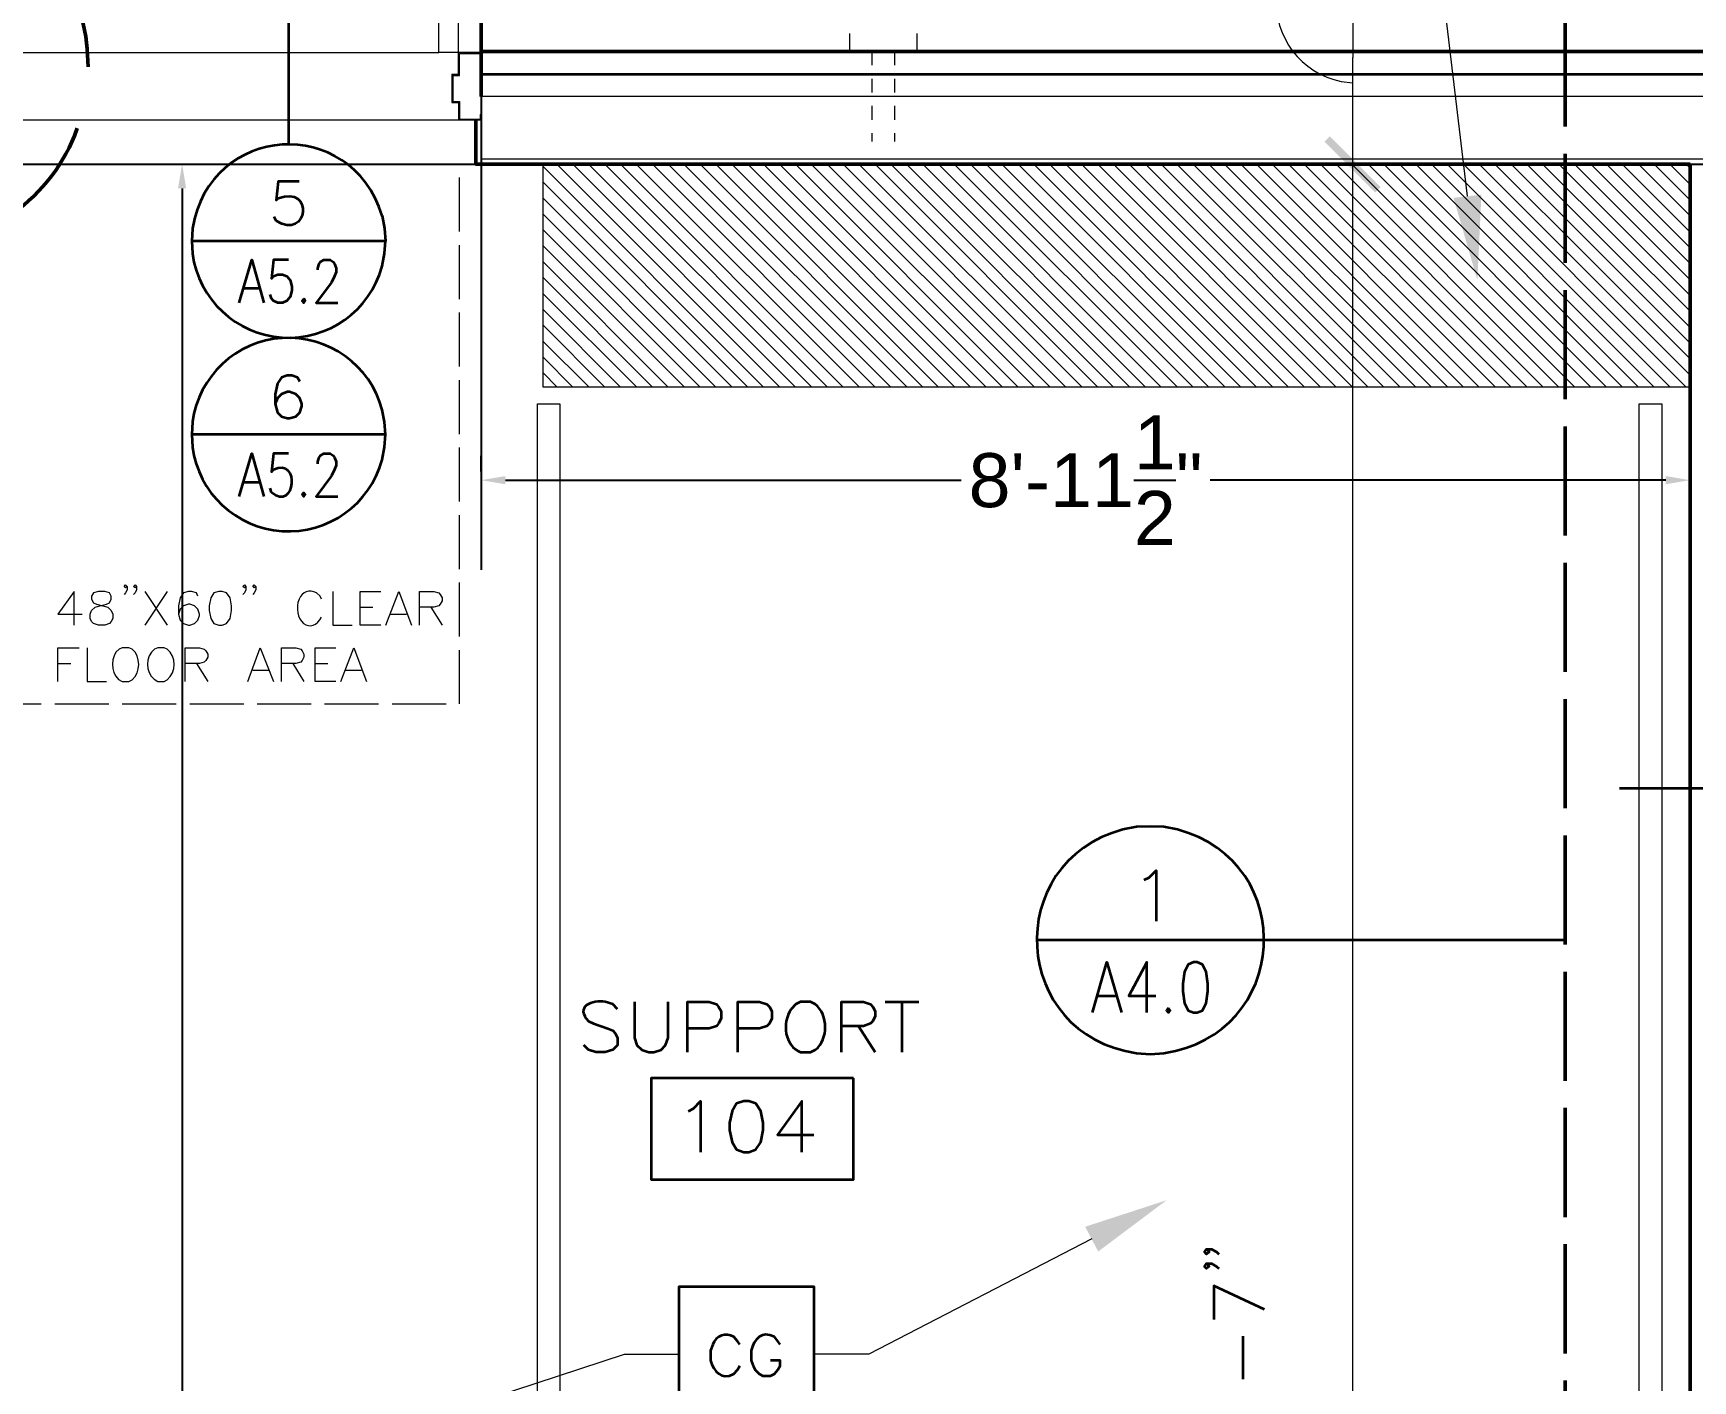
# Model space of a CAD drawing. Header units: inches. Extents: x 5 to 516, y -193 to 129.
# Drawn here: x 49.55 to 61.85, y 73.57 to 83.56 of the extents above; entities that cross this region are included whole.
import ezdxf

# ---------------------------------------------------------------- set-up
doc = ezdxf.new("R2010")
doc.units = ezdxf.units.IN
doc.header["$MEASUREMENT"] = 0
doc.linetypes.add('PDF_IMPORT', pattern=[1, 0.8, -0.2])
for name, color, linetype in [('Highlight', 210, 'Continuous'), ('PDF_Geometry', 7, 'Continuous'), ('PDF_Solid Fills', 7, 'Continuous')]:
    doc.layers.add(name, color=color, linetype=linetype)
doc.styles.get("Standard").update_dxf_attribs({"font": 'arial.ttf'})
doc.dimstyles.get("Standard").update_dxf_attribs({"dimtxt": 0.4, "dimasz": 0.18, "dimexe": 0.18, "dimexo": 0.0625, "dimgap": 0.09, "dimtad": 0, "dimtih": 1, "dimtoh": 1, "dimdec": 4, "dimlfac": 12, "dimzin": 0, "dimdsep": 46, "dimlunit": 4, "dimtxsty": 'Standard', "dimcen": 0.09, "dimadec": 3, "dimazin": 0, "dimtfac": 1, "dimtdec": 4, "dimtofl": 0, "dimtmove": 0, "dimatfit": 3, "dimfxl": 1, "dimtolj": 1, "dimtzin": 0, "dimarcsym": 0})

# ---------------------------------------------------------------- blocks, each defined once
blk = doc.blocks.new('*D49')
at = {"layer": 'Defpoints', "color": 0, "transparency": 16777216}
for p in [(42.747, 82.588), (50.654, 82.588), (43.12, 59.168)]:
    blk.add_point(p, dxfattribs=at)
at = {"layer": 'Highlight', "color": 0, "lineweight": -2, "transparency": 16777216}
for p, q in [((42.809, 82.588), (50.834, 82.588)), ((50.654, 82.408), (50.654, 71.443)), ((50.654, 59.348), (50.654, 70.312)), ((43.183, 59.168), (50.834, 59.168))]:
    blk.add_line(p, q, dxfattribs=at)
at = {"layer": 'Highlight', "color": 0, "transparency": 16777216}
for points in [[(50.624, 82.408), (50.684, 82.408), (50.654, 82.588)], [(50.624, 59.348), (50.684, 59.348), (50.654, 59.168)]]:
    blk.add_solid(points, dxfattribs=at)
at = {"layer": 'Highlight', "color": 0, "transparency": 16777216, "insert": (50.654, 70.878), "char_height": 0.4, "attachment_point": 5}
blk.add_mtext('\\A1;23\'-5{\\H1x;\\S1/16;}"', dxfattribs=at)
blk = doc.blocks.new('*D52')
at = {"layer": 'Defpoints', "color": 0, "transparency": 16777216}
for p in [(52.87, 80.246), (61.83, 80.246), (61.83, 80.246)]:
    blk.add_point(p, dxfattribs=at)
at = {"layer": 'Highlight', "color": 0, "lineweight": -2, "transparency": 16777216}
for p, q in [((52.87, 80.309), (52.87, 80.426)), ((61.83, 80.309), (61.83, 80.426)), ((53.05, 80.246), (56.427, 80.246)), ((61.65, 80.246), (58.273, 80.246))]:
    blk.add_line(p, q, dxfattribs=at)
at = {"layer": 'Highlight', "color": 0, "transparency": 16777216}
for points in [[(53.05, 80.276), (53.05, 80.216), (52.87, 80.246)], [(61.65, 80.276), (61.65, 80.216), (61.83, 80.246)]]:
    blk.add_solid(points, dxfattribs=at)
at = {"layer": 'Highlight', "color": 0, "transparency": 16777216, "insert": (57.35, 80.246), "char_height": 0.4, "attachment_point": 5}
blk.add_mtext('\\A1;8\'-11{\\H1x;\\S1/2;}"', dxfattribs=at)

msp = doc.modelspace()

# ---------------------------------------------------------------- linework, layer by layer
at = {"layer": 'Highlight'}
for p, q in [((52.8702969, 83.3086963), (52.8702969, 79.5824292)), ((27.0369615, 82.5876717), (132.0996854, 82.5876717))]:
    msp.add_line(p, q, dxfattribs=at)
at = {"layer": 'PDF_Geometry', "lineweight": 15}
for points in [[(52.8702969, 83.4143421), (52.7036302, 83.4143421), (52.7036302, 87.4143424), (52.5569635, 87.4143424)], [(52.5569695, 83.4143421), (52.5569695, 87.4143424)], [(60.1803018, 82.3510078), (59.6303018, 86.9643416), (60.5903018, 86.9643416)], [(59.330299, 83.7543418), (59.330299, 83.3776751)], [(55.6003047, 83.5543432), (55.6003047, 83.4210098)], [(56.1003047, 83.5543432), (56.1003047, 83.4210098)], [(48.5436299, 83.4076754), (48.5436299, 83.3710087), (48.5369632, 83.3710087), (48.5369632, 83.4143421), (48.7036299, 83.4143421), (52.5569636, 83.4143421)], [(52.7036302, 83.4143421), (52.5569635, 83.4143421)], [(52.7036302, 83.2543418), (52.7036302, 83.4143418)], [(52.7103034, 83.2443388), (52.7103034, 83.4076721)], [(52.7103039, 83.4076689), (52.8636373, 83.4076689), (52.8636373, 83.3710022), (52.8703039, 83.3710022), (52.8703039, 83.4143355)], [(59.330299, 82.9610068), (59.330299, 83.3776735)], [(52.6536356, 83.2543418), (52.7036356, 83.2543418)], [(52.6536356, 83.2543401), (52.6536356, 83.0443401), (52.7036356, 83.0443401)], [(52.660302, 83.2443399), (52.660302, 83.0510065), (52.710302, 83.0510065)], [(52.660302, 83.2443388), (52.710302, 83.2443388)], [(52.7036302, 83.0443401), (52.7036302, 82.9143401)], [(52.7103034, 83.0510065), (52.7103034, 82.9210065)], [(52.8636302, 82.954342), (52.8702969, 82.954342), (52.8702969, 82.914342), (52.7036302, 82.914342), (48.7036299, 82.914342), (48.5369632, 82.914342)], [(52.7103034, 82.9210084), (52.8636367, 82.9210084)], [(52.8636373, 82.9543404), (52.8636373, 82.9210071)], [(59.330299, 65.0043403), (59.330299, 82.5876751), (59.330299, 82.9610084)], [(59.580299, 82.5876751), (59.7036324, 82.5876751)], [(57.3969696, 74.6243362), (55.7436361, 73.7710028), (55.3369693, 73.7710028)], [(52.1336364, 73.1810038), (53.9336366, 73.7710039), (54.3369699, 73.7710039)]]:
    msp.add_lwpolyline(points, dxfattribs=at)
at = {"layer": 'PDF_Geometry', "lineweight": 35}
for points in [[(51.4436339, 84.274341), (51.4436339, 82.734341)], [(52.8702969, 83.2543418), (84.1202994, 83.2543418)], [(51.5203008, 82.4576702), (51.3669675, 82.4576702), (51.3503008, 82.3210035), (51.3669675, 82.3343368)], [(52.1369686, 82.2043411), (52.1536353, 82.1110078), (52.160302, 82.0176745), (50.7269686, 82.0176745)], [(51.3503008, 82.1676701), (51.3369675, 82.1976701)], [(51.0769686, 81.5610026), (51.1703019, 81.8776693), (51.2603019, 81.5610026)], [(51.4436339, 81.8776734), (51.3303006, 81.8776734), (51.3169672, 81.7410067), (51.3303006, 81.7576734), (51.3636339, 81.7710067), (51.3969672, 81.7710067), (51.4303006, 81.7576734), (51.4536339, 81.7276734), (51.4669672, 81.6810067), (51.4669672, 81.6510067), (51.4536339, 81.60434), (51.4303006, 81.57434), (51.3969672, 81.5610067), (51.3636339, 81.5610067), (51.3303006, 81.57434), (51.3169672, 81.5910067), (51.3069672, 81.6210067)], [(51.6603019, 81.804343), (51.6603019, 81.8176763), (51.6703019, 81.8476763), (51.6803019, 81.864343), (51.7036353, 81.8776764), (51.7503019, 81.8776764), (51.7736353, 81.864343), (51.7836353, 81.8476763), (51.7969686, 81.8176763), (51.7969686, 81.7876763), (51.7836353, 81.7576763), (51.7603019, 81.7110097), (51.6469686, 81.5610097), (51.8069686, 81.5610097)], [(51.1136371, 81.6676717), (51.2269705, 81.6676717)], [(51.5269672, 80.9776692), (51.5103006, 81.0076692), (51.4669672, 81.0210026), (51.4336339, 81.0210026), (51.3903006, 81.0076692), (51.3603006, 80.9610026), (51.3436339, 80.8843359), (51.3436339, 80.8110025), (51.3603006, 80.7476692), (51.3903006, 80.7176692), (51.4336339, 80.7043359), (51.4503006, 80.7043359), (51.4969672, 80.7176692), (51.5269672, 80.7476692), (51.5403006, 80.7943359), (51.5403006, 80.8110025), (51.5269672, 80.8543359), (51.4969672, 80.8843359), (51.4503006, 80.9010026), (51.4336339, 80.9010026), (51.3903006, 80.8843359), (51.3603006, 80.8543359), (51.3436339, 80.8110025)], [(51.0769686, 80.1243366), (51.1703019, 80.4443367), (51.2603019, 80.1243366)], [(51.4436339, 80.4443372), (51.3303006, 80.4443372), (51.3169672, 80.3076705), (51.3303006, 80.3243372)], [(51.6603019, 80.3676703), (51.6603019, 80.3843369), (51.6703019, 80.4143369), (51.6803019, 80.4276703), (51.7036353, 80.4443369), (51.7503019, 80.4443369), (51.7736353, 80.4276703), (51.7836353, 80.4143369), (51.7969686, 80.3843369), (51.7969686, 80.3543369), (51.7836353, 80.3243369), (51.7603019, 80.2776703), (51.6469686, 80.1243369), (51.8069686, 80.1243369)], [(51.1136371, 80.2310058), (51.2269705, 80.2310058)], [(51.3169672, 80.1543372), (51.3069672, 80.1876705)], [(61.3069702, 77.9643362), (62.9769703, 77.9643362)], [(58.0302989, 77.6576709), (57.9302989, 77.6776709), (57.8302989, 77.6810042), (57.7269656, 77.6776709), (57.6269656, 77.6576709)], [(57.7836341, 77.2843367), (57.8203008, 77.3010034), (57.8736341, 77.3543367), (57.8736341, 76.97767)], [(58.6736353, 76.8376746), (56.9869684, 76.8376746)], [(60.9036363, 76.8376746), (58.6736362, 76.8376746)], [(57.4002994, 76.301006), (57.5069661, 76.6743393), (57.6169661, 76.301006)], [(57.8036333, 76.3010044), (57.8036333, 76.6743377), (57.6703, 76.4243377), (57.8703, 76.4243377)], [(57.4402978, 76.4243377), (57.5736311, 76.4243377)], [(53.8802999, 76.3276716), (53.8469666, 76.3643382), (53.7902999, 76.3810049)], [(54.0069682, 76.3810027), (54.0069682, 76.114336), (54.0236349, 76.0610027), (54.0603016, 76.024336), (54.1136349, 76.0076694), (54.1503016, 76.0076694), (54.2036349, 76.024336), (54.2369683, 76.0610027), (54.2569683, 76.114336), (54.2569683, 76.3810027)], [(54.4002992, 76.007671), (54.4002992, 76.3810044), (54.5602992, 76.3810044), (54.6136325, 76.3643377), (54.6302992, 76.3443377), (54.6502992, 76.3110044), (54.6502992, 76.257671), (54.6302992, 76.2210043), (54.6136325, 76.2010043), (54.5602992, 76.1843377), (54.4002992, 76.1843377)], [(54.7736309, 76.007671), (54.7736309, 76.3810044), (54.9336309, 76.3810044), (54.9869643, 76.3643377), (55.0069643, 76.3443377), (55.0236309, 76.3110044), (55.0236309, 76.257671), (55.0069643, 76.2210043), (54.9869643, 76.2010043), (54.9336309, 76.1843377), (54.7736309, 76.1843377)], [(55.3469692, 76.3643361), (55.3103025, 76.3810027), (55.2369692, 76.3810027), (55.2036358, 76.3643361), (55.1669692, 76.3276694)], [(55.5403003, 76.007671), (55.5403003, 76.3810044), (55.7036337, 76.3810044), (55.756967, 76.3643377), (55.7736337, 76.3443377), (55.7903004, 76.3110044), (55.7903004, 76.2743377), (55.7736337, 76.237671), (55.756967, 76.2210043), (55.7036337, 76.2010043), (55.5403003, 76.2010043)], [(55.8636375, 76.3810027), (56.1136375, 76.3810027)], [(55.9869692, 76.3810027), (55.9869692, 76.0076694)], [(53.6669666, 76.2376716), (53.7036333, 76.2210049), (53.8102999, 76.1843382), (53.8469666, 76.1676716), (53.8636333, 76.1476716), (53.8802999, 76.1143382), (53.8802999, 76.0610049), (53.8469666, 76.0243382), (53.7902999, 76.0076715), (53.7202999, 76.0076715), (53.6669666, 76.0243382), (53.6302999, 76.0610049)], [(55.6669687, 76.2010033), (55.790302, 76.0076699)], [(55.2369692, 76.0076694), (55.3103025, 76.0076694), (55.3469692, 76.024336)], [(57.7269656, 76.0010041), (57.8302989, 75.9943373), (57.9302989, 76.0010041)], [(54.4069656, 75.5710051), (54.4436322, 75.5910051), (54.4969656, 75.6443385), (54.4969656, 75.2676718)], [(55.2469654, 75.2676688), (55.2469654, 75.6443355), (55.0669653, 75.3943354), (55.3369654, 75.3943354)], [(58.2469656, 74.5476693), (58.2669656, 74.5276693), (58.2469656, 74.5110026), (58.2302989, 74.5276693), (58.2469656, 74.5476693), (58.2836323, 74.5476693), (58.3202989, 74.5276693), (58.3369656, 74.5110026)], [(58.2469656, 74.4410069), (58.2669656, 74.4210069), (58.2469656, 74.4043402), (58.2302989, 74.4210069), (58.2469656, 74.4410069), (58.2836323, 74.4410069), (58.3202989, 74.4210069), (58.3369656, 74.4043402)], [(58.6769651, 74.1010072), (58.3002984, 74.2776738), (58.3002984, 74.0276738)], [(54.5869637, 73.8410042), (54.570297, 73.7976708), (54.570297, 73.7243375)], [(54.7869637, 73.8410042), (54.770297, 73.8676708), (54.7436304, 73.8976708)], [(55.0869651, 73.8410042), (55.0702984, 73.8676708), (55.0436317, 73.8976708)], [(58.5169716, 73.5843377), (58.5169716, 73.9043378)], [(54.7436304, 73.6243375), (54.770297, 73.6543375), (54.7869637, 73.6843375)], [(54.8702984, 73.7976708), (54.8702984, 73.7243375), (54.8869651, 73.6843375), (54.9002984, 73.6543375), (54.9302984, 73.6243375), (54.9569651, 73.6110041), (55.0136317, 73.6110041), (55.0436317, 73.6243375), (55.0702984, 73.6543375), (55.0869651, 73.6843375), (55.0869651, 73.7243375), (55.0136317, 73.7243375)]]:
    msp.add_lwpolyline(points, dxfattribs=at)
at = {"layer": 'PDF_Geometry', "lineweight": 15}
msp.add_lwpolyline([(58.7769678, 83.9176719), (58.7636345, 83.8310052, 0.3782143158), (59.2436345, 83.2010052), (59.3303012, 83.1910052)], format="xyb", dxfattribs=at)
at = {"layer": 'PDF_Geometry', "lineweight": 50}
for points in [[(52.8702969, 83.0876751), (52.8702969, 83.7543418), (84.1202994, 83.7543418), (84.1202994, 83.0876751)], [(49.9569666, 83.3076729), (49.9502999, 83.4410063)], [(52.8702969, 83.4210085), (84.1202994, 83.4210085)], [(52.8302985, 82.914342), (52.8302985, 82.5876753), (61.8302992, 82.5876753)], [(49.8569666, 82.7976759), (49.8769666, 82.8543426)], [(61.8302992, 64.627672), (61.8302992, 82.5876734)]]:
    msp.add_lwpolyline(points, dxfattribs=at)
at = {"layer": 'PDF_Geometry', "linetype": 'PDF_IMPORT', "lineweight": 50, "ltscale": 1.01}
msp.add_lwpolyline([(60.9036363, 83.6743383), (60.9036363, 64.5110029)], dxfattribs=at)
at = {"layer": 'PDF_Geometry', "linetype": 'PDF_IMPORT', "lineweight": 15, "ltscale": 0.126667}
for points in [[(55.6003047, 83.4210085), (56.1003031, 83.4210085)], [(55.7669714, 83.4210085), (55.7669714, 82.7543371)], [(55.9336381, 83.4210085), (55.9336381, 82.7543371)]]:
    msp.add_lwpolyline(points, dxfattribs=at)
at = {"layer": 'PDF_Geometry', "lineweight": 9}
for points in [[(84.1202994, 82.6276751), (84.1202994, 83.0876751), (52.8702969, 83.0876751), (52.8702969, 82.6276751)], [(50.0336335, 79.4210081), (49.9969668, 79.4110081), (49.9836335, 79.3876748), (49.9836335, 79.3643415), (49.9969668, 79.3376748), (50.0203002, 79.3276748), (50.0669668, 79.3143415), (50.1036335, 79.3043415), (50.1269669, 79.2810081), (50.1403002, 79.2543415), (50.1403002, 79.2210081), (50.1269669, 79.1976748), (50.1169669, 79.1843414), (50.0803002, 79.1710081), (50.0336335, 79.1710081), (49.9969668, 79.1843414), (49.9836335, 79.1976748), (49.9736335, 79.2210081), (49.9736335, 79.2543415), (49.9836335, 79.2810081), (50.0103002, 79.3043415), (50.0436335, 79.3143415), (50.0936335, 79.3276748), (50.1169669, 79.3376748), (50.1269669, 79.3643415), (50.1269669, 79.3876748), (50.1169669, 79.4110081), (50.0803002, 79.4210081)], [(50.9269645, 79.4210081), (50.8902978, 79.4110081), (50.8669645, 79.3743415), (50.8536311, 79.3143415), (50.8536311, 79.2810081), (50.8669645, 79.2210081), (50.8902978, 79.1843414), (50.9269645, 79.1710081), (50.9502978, 79.1710081), (50.9836311, 79.1843414), (51.0102978, 79.2210081), (51.0202978, 79.2810081), (51.0202978, 79.3143415), (51.0102978, 79.3743415), (50.9836311, 79.4110081), (50.9502978, 79.4210081)]]:
    msp.add_lwpolyline(points, close=True, dxfattribs=at)
at = {"layer": 'PDF_Geometry', "linetype": 'PDF_IMPORT', "lineweight": 15, "ltscale": 0.5}
msp.add_lwpolyline([(52.7103034, 78.5876747), (52.7103034, 82.5876734), (47.710303, 82.5876751), (47.710303, 78.5876731), (52.7103034, 78.5876747)], dxfattribs=at)
at = {"layer": 'PDF_Geometry', "lineweight": 15}
for points in [[(53.3302985, 80.934341), (53.3302985, 82.5876745), (61.8302992, 82.5876745), (61.8302992, 80.934341)], [(53.2869636, 66.3943347), (53.2869636, 80.8110025), (53.4536303, 80.8110025), (53.4536303, 66.3943347)], [(61.4536309, 66.3943347), (61.4536309, 80.8110025), (61.6202976, 80.8110025), (61.6202976, 66.3943347)]]:
    msp.add_lwpolyline(points, close=True, dxfattribs=at)
at = {"layer": 'PDF_Geometry', "color": 253, "lineweight": 15, "true_color": 0x9a9a9a}
for points in [[(53.3302985, 82.5710057), (54.963632, 80.9343389)], [(53.4303013, 82.5876751), (55.0836347, 80.9343416)], [(53.5503032, 82.5876751), (55.2003034, 80.9343416)], [(53.6669685, 82.5876751), (55.320302, 80.9343416)], [(53.7869636, 82.5876751), (55.4369638, 80.9343416)], [(53.9036357, 82.5876751), (55.5536359, 80.9343416)], [(54.020301, 82.5876751), (55.6736345, 80.9343416)], [(54.1403029, 82.5876751), (55.7903031, 80.9343416)], [(54.2569683, 82.5876751), (55.9069685, 80.9343416)], [(54.3736336, 82.5876751), (56.0269671, 80.9343416)], [(54.4936355, 82.5876751), (56.1436357, 80.9343416)], [(54.6103008, 82.5876751), (56.260301, 80.9343416)], [(54.7269661, 82.5876751), (56.3802996, 80.9343416)], [(54.846968, 82.5876751), (56.4969682, 80.9343416)], [(54.9636334, 82.5876751), (56.6136336, 80.9343416)], [(55.0802987, 82.5876751), (56.7336321, 80.9343416)], [(55.2003006, 82.5876751), (56.8503008, 80.9343416)], [(55.3169659, 82.5876751), (56.9702994, 80.9343416)], [(55.433638, 82.5876751), (57.0869715, 80.9343416)], [(55.5536331, 82.5876751), (57.2036333, 80.9343416)], [(55.6702985, 82.5876751), (57.3236319, 80.9343416)], [(55.7903004, 82.5876751), (57.4403006, 80.9343416)], [(55.9069657, 82.5876751), (57.5569659, 80.9343416)], [(56.023631, 82.5876751), (57.6769645, 80.9343416)], [(56.1436329, 82.5876751), (57.7936331, 80.9343416)], [(56.2602982, 82.5876751), (57.9102984, 80.9343416)], [(56.3769703, 82.5876751), (58.0303038, 80.9343416)], [(56.4969655, 82.5876751), (58.1469656, 80.9343416)], [(56.6136376, 82.5876751), (58.2636378, 80.9343416)], [(56.7303029, 82.5876751), (58.3836363, 80.9343416)], [(56.8503048, 82.5876751), (58.500305, 80.9343416)], [(56.9669701, 82.5876751), (58.6169703, 80.9343416)], [(57.0836354, 82.5876751), (58.7369689, 80.9343416)], [(57.2036306, 82.5876751), (58.8536307, 80.9343416)], [(57.3203027, 82.5876751), (58.9736361, 80.9343416)], [(57.4402978, 82.5876751), (59.090298, 80.9343416)], [(57.5569699, 82.5876751), (59.2069701, 80.9343416)], [(57.6736352, 82.5876751), (59.3269687, 80.9343416)], [(57.7936371, 82.5876751), (59.4436373, 80.9343416)], [(57.9103024, 82.5876751), (59.5603026, 80.9343416)], [(58.0269678, 82.5876751), (59.6803012, 80.9343416)], [(58.1469697, 82.5876751), (59.7969699, 80.9343416)], [(58.263635, 82.5876751), (59.9136352, 80.9343416)], [(58.3803003, 82.5876751), (60.0336338, 80.9343416)], [(58.5003022, 82.5876751), (60.1503024, 80.9343416)], [(58.6169675, 82.5876751), (60.2669677, 80.9343416)], [(58.7336329, 82.5876751), (60.3869663, 80.9343416)], [(58.8536348, 82.5876751), (60.5036349, 80.9343416)], [(58.9703001, 82.5876751), (60.6236335, 80.9343416)], [(59.090302, 82.5876751), (60.7403022, 80.9343416)], [(59.2069673, 82.5876751), (60.8569675, 80.9343416)], [(59.3236326, 82.5876751), (60.9769661, 80.9343416)], [(59.4436345, 82.5876751), (61.0936347, 80.9343416)], [(59.5602999, 82.5876751), (61.2103, 80.9343416)], [(59.6769652, 82.5876751), (61.3302986, 80.9343416)], [(59.7969671, 82.5876751), (61.4469673, 80.9343416)], [(59.9136324, 82.5876751), (61.5636326, 80.9343416)], [(60.0303045, 82.5876751), (61.683638, 80.9343416)], [(60.1502996, 82.5876751), (61.8002998, 80.9343416)], [(60.2669717, 82.5876751), (61.8303051, 81.0243416)], [(60.3836371, 82.5876751), (61.8303039, 81.1443416)], [(60.5036322, 82.5876751), (61.8302989, 81.2610083)], [(60.6202975, 82.5876751), (61.8302977, 81.3776749)], [(60.7369696, 82.5876751), (61.830303, 81.4976749)], [(60.8569647, 82.5876751), (61.8302981, 81.6143416)], [(60.9736368, 82.5876751), (61.8303036, 81.7310083)], [(61.093632, 82.5876751), (61.8302987, 81.8510083)], [(61.2103041, 82.5876751), (61.8303041, 81.967675)], [(61.3269694, 82.5876751), (61.8303027, 82.0843417)], [(61.4469713, 82.5876751), (61.8303046, 82.2043417)], [(61.5636366, 82.5876751), (61.8303033, 82.3210084)], [(61.6803019, 82.5876751), (61.8303019, 82.437675)], [(61.8003038, 82.5876751), (61.8303038, 82.557675)], [(53.3302985, 82.4543404), (54.8469653, 80.9343402)], [(53.3302985, 82.3343384), (54.7302987, 80.9343383)], [(53.3302985, 82.2176731), (54.6102987, 80.9343397)], [(53.3302985, 82.1010078), (54.493632, 80.934341)], [(53.3302985, 81.9810059), (54.3769653, 80.9343391)], [(53.3302985, 81.8643406), (54.2569653, 80.9343405)], [(53.3302985, 81.7476753), (54.1402986, 80.9343419)], [(53.3302985, 81.6276733), (54.0236319, 80.93434)], [(53.3302985, 81.511008), (53.9036319, 80.9343413)], [(53.3302985, 81.3943359), (53.7869652, 80.9343359)], [(53.3302985, 81.2743408), (53.6702986, 80.9343408)], [(53.3302985, 81.1576687), (53.5502986, 80.9343353)], [(53.3302985, 81.0410034), (53.4336319, 80.9343367)]]:
    msp.add_lwpolyline(points, dxfattribs=at)
at = {"layer": 'PDF_Geometry', "lineweight": 35}
for points in [[(50.7303019, 82.1110078), (50.7269686, 82.0176745), (50.7303019, 81.9243411, 0.817059168), (52.1369686, 81.8310078), (52.1536353, 81.9243411), (52.160302, 82.0176745)], [(52.160302, 80.5843383), (52.1536353, 80.6776716), (52.1369686, 80.7676717, 0.819334754), (50.7303019, 80.6776716), (50.7269686, 80.5843383), (50.7303019, 80.491005, 0.8187106587), (52.1369686, 80.3976716), (52.1536353, 80.491005), (52.160302, 80.5843383), (50.7269686, 80.5843383)]]:
    msp.add_lwpolyline(points, format="xyb", dxfattribs=at)
for points in [[(51.5569694, 81.5910048), (51.5436361, 81.5743381), (51.5569694, 81.5610048), (51.5669694, 81.5743381)], [(51.5569694, 80.1543388), (51.5436361, 80.1410055), (51.5569694, 80.1243388), (51.5669694, 80.1410055)], [(58.1502995, 76.6743377), (58.1102995, 76.6576711), (58.0836328, 76.6043377), (58.0702995, 76.5143377), (58.0702995, 76.4610044), (58.0836328, 76.3710044), (58.1102995, 76.317671), (58.1502995, 76.3010044), (58.1769661, 76.3010044), (58.2169661, 76.317671), (58.2436328, 76.3710044), (58.2569661, 76.4610044), (58.2569661, 76.5143377), (58.2436328, 76.6043377), (58.2169661, 76.6576711), (58.1769661, 76.6743377)], [(57.9636336, 76.334338), (57.9503003, 76.3176713), (57.9636336, 76.3010046), (57.9769669, 76.3176713)], [(55.6303001, 75.8143387), (54.1303, 75.8143387), (54.1303, 75.0643387), (55.6303001, 75.0643387)], [(54.8169659, 75.6443355), (54.7636325, 75.6276688), (54.7302992, 75.5710021), (54.7102992, 75.4843355), (54.7102992, 75.4310021), (54.7302992, 75.3410021), (54.7636325, 75.2876688), (54.8169659, 75.2676688), (54.8536325, 75.2676688), (54.9069659, 75.2876688), (54.9436325, 75.3410021), (54.9602992, 75.4310021), (54.9602992, 75.4843355), (54.9436325, 75.5710021), (54.9069659, 75.6276688), (54.8536325, 75.6443355)], [(54.336965, 73.2710036), (54.336965, 74.2710037), (55.3369651, 74.2710037), (55.3369651, 73.2710036)]]:
    msp.add_lwpolyline(points, close=True, dxfattribs=at)
at = {"layer": 'PDF_Geometry', "lineweight": 9}
for points in [[(50.246965, 79.4576699), (50.2336316, 79.4476699), (50.2236316, 79.4576699), (50.2336316, 79.4710033), (50.246965, 79.4576699), (50.246965, 79.4343366), (50.2336316, 79.4110032), (50.2236316, 79.3976699)], [(50.3169655, 79.4576699), (50.3069655, 79.4476699), (50.2936322, 79.4576699), (50.3069655, 79.4710033), (50.3169655, 79.4576699), (50.3169655, 79.4343366), (50.3069655, 79.4110032), (50.2936322, 79.3976699)], [(51.1269699, 79.4576699), (51.1169699, 79.4476699), (51.1036366, 79.4576699), (51.1169699, 79.4710033), (51.1269699, 79.4576699), (51.1269699, 79.4343366), (51.1169699, 79.4110032), (51.1036366, 79.3976699)], [(51.2003003, 79.4576699), (51.1869669, 79.4476699), (51.1769669, 79.4576699), (51.1869669, 79.4710033), (51.2003003, 79.4576699), (51.2003003, 79.4343366), (51.1869669, 79.4110032), (51.1769669, 79.3976699)], [(49.853634, 79.1710081), (49.853634, 79.4210081), (49.733634, 79.2543415), (49.913634, 79.2543415)], [(50.3769699, 79.4210081), (50.5436365, 79.1710081)], [(50.5436365, 79.4210081), (50.3769699, 79.1710081)], [(50.7703008, 79.3876762), (50.7603008, 79.4110095), (50.7236341, 79.4210095), (50.7003008, 79.4210095), (50.6636341, 79.4110095), (50.6403008, 79.3743428), (50.6269674, 79.3143428), (50.6269674, 79.2543428), (50.6403008, 79.2076761), (50.6636341, 79.1843428), (50.7003008, 79.1710095), (50.7103008, 79.1710095), (50.7469674, 79.1843428), (50.7703008, 79.2076761), (50.7836341, 79.2443428), (50.7836341, 79.2543428), (50.7703008, 79.2910095), (50.7469674, 79.3143428), (50.7103008, 79.3276761), (50.7003008, 79.3276761), (50.6636341, 79.3143428), (50.6403008, 79.2910095), (50.6269674, 79.2543428)], [(51.6869675, 79.3643404), (51.6769675, 79.3876737), (51.6503008, 79.411007)], [(51.7703009, 79.4210081), (51.7703009, 79.1710081), (51.9136342, 79.1710081)], [(52.1269695, 79.1710081), (51.9736361, 79.1710081), (51.9736361, 79.4210081), (52.1269695, 79.4210081)], [(52.1636318, 79.1710081), (52.2602985, 79.4210081), (52.3536318, 79.1710081)], [(52.4136318, 79.1710081), (52.4136318, 79.4210081), (52.5202985, 79.4210081), (52.5569651, 79.4110081), (52.5669651, 79.3976748), (52.5802985, 79.3743415), (52.5802985, 79.3510081), (52.5669651, 79.3276748), (52.5569651, 79.3143415), (52.5202985, 79.3043415), (52.4136318, 79.3043415)], [(51.9736361, 79.3043428), (52.0669694, 79.3043428)], [(52.2003004, 79.2543415), (52.316967, 79.2543415)], [(52.4969651, 79.3043428), (52.5802985, 79.1710095)], [(49.7336321, 78.7543414), (49.7336321, 79.0043414), (49.8902988, 79.0043414)], [(49.9503002, 79.0043414), (49.9503002, 78.7543414), (50.0936335, 78.7543414)], [(50.2836365, 78.9943414), (50.2603032, 79.0043414), (50.2103032, 79.0043414), (50.1869698, 78.9943414), (50.1636365, 78.9710081)], [(50.543636, 78.9943414), (50.5203027, 79.0043414), (50.473636, 79.0043414), (50.4503027, 78.9943414), (50.4269693, 78.9710081)], [(50.6769645, 78.7543414), (50.6769645, 79.0043414), (50.7836311, 79.0043414), (50.8169645, 78.9943414), (50.8302978, 78.9810081), (50.8436311, 78.9576748), (50.8436311, 78.9343414), (50.8302978, 78.9110081), (50.8169645, 78.8976748), (50.7836311, 78.8876748), (50.6769645, 78.8876748)], [(51.1403027, 78.7543414), (51.233636, 79.0043414), (51.3303027, 78.7543414)], [(51.3903027, 78.7543414), (51.3903027, 79.0043414), (51.4969694, 79.0043414), (51.5336361, 78.9943414), (51.5436361, 78.9810081), (51.5569694, 78.9576748), (51.5569694, 78.9343414), (51.5436361, 78.9110081), (51.5336361, 78.8976748), (51.4969694, 78.8876748), (51.3903027, 78.8876748)], [(51.7936361, 78.7543414), (51.6403027, 78.7543414), (51.6403027, 79.0043414), (51.7936361, 79.0043414)], [(51.8302984, 78.7543414), (51.9269651, 79.0043414), (52.0202984, 78.7543414)], [(49.7336321, 78.8876761), (49.8302988, 78.8876761)], [(50.7602978, 78.8876761), (50.8436311, 78.7543428)], [(51.4736361, 78.8876761), (51.5569694, 78.7543428)], [(51.6403027, 78.8876761), (51.7336361, 78.8876761)], [(50.2103032, 78.7543414), (50.2603032, 78.7543414), (50.2836365, 78.7676747)], [(50.473636, 78.7543414), (50.5203027, 78.7543414), (50.543636, 78.7676747)], [(51.1769645, 78.8376748), (51.2936312, 78.8376748)], [(51.866967, 78.8376748), (51.9836337, 78.8376748)]]:
    msp.add_lwpolyline(points, dxfattribs=at)
msp.add_ellipse((51.6058976, 79.3028379), major_axis=(0.007797, 0.1351394), ratio=0.7232977479, start_param=1.1405308786, end_param=4.1943225788, dxfattribs=at)
at = {"layer": 'PDF_Geometry', "lineweight": 50}
for points in [[(49.9502999, 83.4410063), (49.9360221, 83.6785063), (49.8126888, 83.9802841), (49.6536332, 84.157673)], [(49.3636332, 82.1943425), (49.5805776, 82.3438981), (49.7580777, 82.5522314), (49.8569666, 82.7976759)]]:
    msp.add_open_spline(points, degree=3, dxfattribs=at)
at = {"layer": 'PDF_Geometry', "lineweight": 35}
for points in [[(52.1369686, 82.2043411), (51.9060797, 82.9580079), (50.8588574, 82.8893412), (50.7303019, 82.1110078)], [(51.3669675, 82.3343368), (51.6335786, 82.4391146), (51.5910786, 82.0183368), (51.3503008, 82.1676701)], [(51.3303006, 80.3243372), (51.5324672, 80.4205594), (51.4929672, 80.0073372), (51.3169672, 80.1543372)], [(57.6269656, 77.6576709), (56.7226321, 77.4098931), (56.7994655, 76.1380041), (57.7269656, 76.0010041)], [(57.9302989, 76.0010041), (58.8620212, 76.1371707), (58.9394102, 77.4111153), (58.0302989, 77.6576709)], [(53.7902999, 76.3810049), (53.693911, 76.3955049), (53.5596333, 76.346116), (53.6669666, 76.2376716)], [(55.1669692, 76.3276694), (55.096858, 76.2187249), (55.1200247, 76.054836), (55.2369692, 76.0076694)], [(55.3469692, 76.024336), (55.447747, 76.1090027), (55.4439136, 76.2802249), (55.3469692, 76.3643361)], [(54.7436304, 73.8976708), (54.6810192, 73.9366153), (54.6111859, 73.9070042), (54.5869637, 73.8410042)], [(55.0436317, 73.8976708), (54.9522428, 73.9486153), (54.8922984, 73.8815597), (54.8702984, 73.7976708)], [(54.570297, 73.7243375), (54.5955192, 73.6406708), (54.6484637, 73.573393), (54.7436304, 73.6243375)]]:
    msp.add_open_spline(points, degree=3, dxfattribs=at)
at = {"layer": 'PDF_Geometry', "lineweight": 9}
for points in [[(51.6503008, 79.411007), (51.5976342, 79.4407293), (51.5430786, 79.4189515), (51.5203008, 79.3643404)], [(50.1636365, 78.9710081), (50.1193032, 78.9082859), (50.1294698, 78.7856192), (50.2103032, 78.7543414)], [(50.2836365, 78.7676747), (50.3488587, 78.8220081), (50.3488587, 78.9400081), (50.2836365, 78.9943414)], [(50.4269693, 78.9710081), (50.3754138, 78.902397), (50.3930249, 78.7906747), (50.473636, 78.7543414)], [(50.543636, 78.7676747), (50.6139138, 78.8245081), (50.6139138, 78.9375081), (50.543636, 78.9943414)]]:
    msp.add_open_spline(points, degree=3, dxfattribs=at)
at = {"layer": 'PDF_Solid Fills', "lineweight": 9, "transparency": 33554559}
for points in [[(59.5369641, 82.4176718), (59.1202974, 82.7543385), (59.1602974, 82.7943385)], [(59.4969657, 82.3776734), (59.5369657, 82.4176734), (59.120299, 82.7543401)], [(57.3469682, 74.7143359), (57.9503016, 74.9110026), (57.4436349, 74.5310026)]]:
    msp.add_solid(points, dxfattribs=at)
at = {"layer": 'PDF_Solid Fills', "lineweight": 35, "transparency": 33554559}
for points in [[(59.1636323, 82.7776707), (59.1369657, 82.7543374), (59.520299, 82.421004)], [(59.1369668, 82.7543417), (59.5203001, 82.4210084), (59.4969668, 82.3943417)], [(60.0769693, 82.337675), (60.253636, 81.727675), (60.283636, 82.3610084)]]:
    msp.add_solid(points, dxfattribs=at)

# ---------------------------------------------------------------- dimensions: what is measured, and where the dimension line sits
at = {"layer": 'Highlight'}
dim = msp.add_linear_dim(base=(50.6542879, 82.5876726), p1=(43.1202961, 59.1676699), p2=(42.7469644, 82.5876726), angle=270, dimstyle='Standard', dxfattribs=at)
dim.commit()
dim.dimension.update_dxf_attribs({"geometry": '*D49', "text_midpoint": (50.6542879, 70.8776713)})
dim = msp.add_linear_dim(base=(61.8302992, 80.2462271), p1=(52.8702969, 80.2462271), p2=(61.8302992, 80.2462271), dimstyle='Standard', dxfattribs=at)
dim.commit()
dim.dimension.update_dxf_attribs({"geometry": '*D52', "text_midpoint": (57.3502981, 80.2462271)})

doc.saveas('drawing.dxf')
